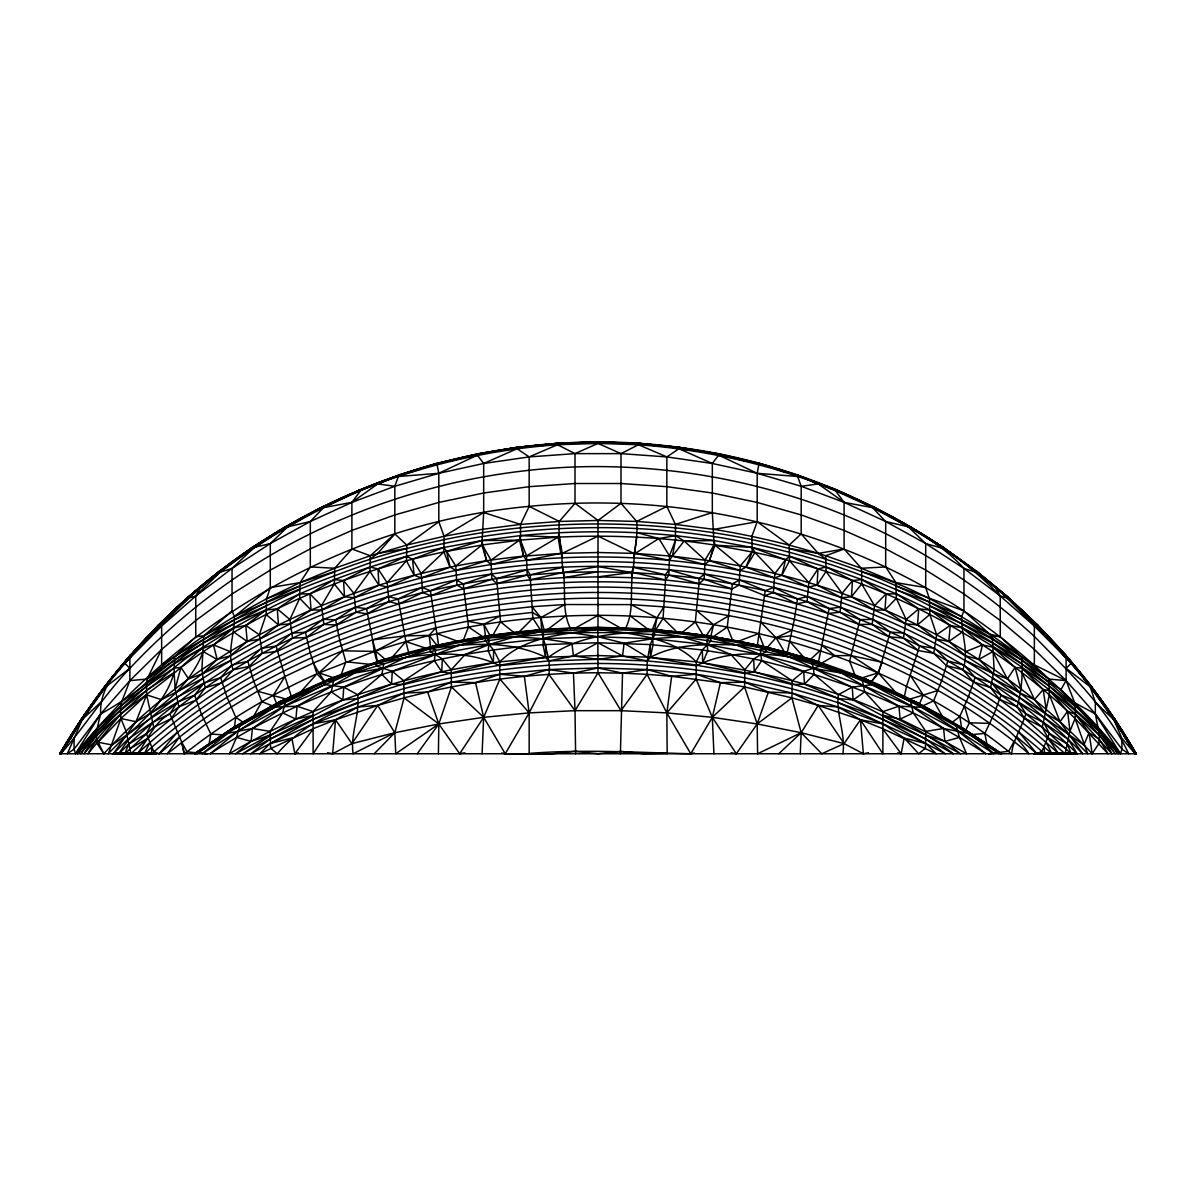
<?xml version="1.0" encoding="UTF-8"?>
<svg xmlns="http://www.w3.org/2000/svg" width="1196" height="1196" viewBox="0 0 1196 1196"><rect width="100%" height="100%" fill="white"/><g stroke="black" fill="none" stroke-linecap="round" stroke-linejoin="round"><path stroke-width="1.5" d="M405.025 654.586L410.138 653.076C347.782 667.577 288.939 694.697 234.012 727.213L196.862 753.749C252.057 712.472 317.463 688.896 379.296 660.954C571.404 600.407 789.599 621.935 962.077 727.796L999.138 753.749L956.337 726.226L921.623 707.27L870.165 681.914L789.569 657.067L735.884 644.883L680.883 636.691L625.344 632.609L570.866 632.609L515.312 636.676L460.31 644.853L406.625 657.023L326.015 681.421L285.366 701.828L282.66 712.921L270.147 731.384L270.595 748.203L277.308 753.749C308.703 716.464 358.591 702.082 403.665 688.672C467.083 672.152 532.474 663.825 598 663.466C721.427 663.87 845.348 693.366 953.347 753.749C879.598 697.403 786.325 675.77 696.281 661.881L647.186 657.127L598 655.543L548.815 657.127L499.719 661.881C404.771 674.35 311.827 704.653 229.423 753.749L236.554 737.454L239.663 726.226C362.179 649.293 511.26 622.428 654.302 631.413C778.222 640.622 899.437 682.632 1001.486 753.749L978.238 739.038M806.866 479.088L798.091 475.231L759.176 463.36L719.454 454.046L679.134 447.379L638.574 443.372L598 442.042L557.426 443.372L516.866 447.379L476.561 454.061L436.824 463.36L392.363 477.593L360.056 490.016L323.503 507.627L310.317 521.516L310.317 566.919L300.091 582.601L299.673 598.314L289.895 619.483L292.542 638.096C264.002 663.705 226.089 675.86 196.189 700.064C173.315 716.554 151.488 734.449 130.932 753.749L126.014 731.1L120.916 718.512L120.497 710.185L121.334 702.74L129.886 680.614L129.886 658.458L131.545 655.438C263.18 499.061 477.174 419.736 679.149 447.364C868.251 471.374 1041.641 588.462 1136.2 753.749L59.8 753.749C94.065 695.235 137.376 642.192 188.056 597.133L188.848 598.015L195.755 595.982L232.039 568.444L270.296 543.567L310.317 521.516L351.893 502.38L394.815 486.279L438.812 473.287L483.677 463.48L529.155 456.917L575.007 453.628L620.993 453.628L666.845 456.917L712.323 463.48L757.188 473.287L801.185 486.279L844.107 502.38L885.683 521.516L925.704 543.567L963.961 568.444L1000.245 595.982L1034.361 626.031L1064.455 655.438L1090.797 686.369L1114.493 719.379L1135.901 753.749C1112.34 713.429 1085.071 675.007 1052.51 641.43M570.627 628.752C560.715 609.84 567.009 587.52 562.479 567.397C562.09 552.074 557.919 536.989 559.294 521.441L575.007 503.292L575.007 453.628L557.515 444.733C476.457 450.473 396.534 471.777 323.249 506.79L287.234 526.12L252.461 547.394C174.422 601.289 107.147 671.225 59.964 753.749L88.743 709.392L87.502 712.756M803.637 477.593C875.532 504.368 946.47 540.129 1000.245 595.982L1007.152 598.015L1007.944 597.133L1037.291 625.269L1066.114 658.458L1066.114 680.614L1074.666 702.74L1075.503 710.185L1075.084 718.512L1069.986 731.1L1065.113 753.749L1024.269 717.944L999.482 699.346L973.484 681.884L946.365 665.589L933.747 653.255L936.647 634.777L929.86 614.445L929.412 598.718L925.704 587.595L925.704 543.567L908.332 526.853L872.886 506.865L836.094 489.627L797.956 475.634L759.071 463.764L719.349 454.51L671.943 447.005M1136.2 753.749C1075.309 647.514 981.318 562.404 872.751 506.79L908.766 526.12L943.315 547.723L976.564 571.24L1007.929 597.163L1037.56 625.015L1065.307 654.735L1090.797 686.369L1113.895 719.753L1121.893 738.351L1121.893 749.145L1120.532 753.749C1084.294 707.987 1040.565 668.534 992.261 635.868L989.63 634.104C949.504 608.704 907.973 583.842 861.673 571.703C826.002 558.308 789.39 547.648 752.149 539.65C663.391 521.366 571.494 519.079 481.913 532.728C394.874 546.452 310.018 575.306 233.938 619.991C176.275 655.752 119.929 697.657 80.64 753.749C107.969 718.497 147.542 696.207 180.925 667.413C207.88 647.544 236.404 629.844 266.14 614.445C322.143 585.606 382.197 564.871 443.836 551.924L481.898 545.002L519.498 540.144L559.235 537.079C610.962 534.762 662.913 537.019 714.102 545.002L754.975 552.507C873.872 577.788 987.747 633.118 1075.084 718.512L1087.657 753.749C936.857 595.444 704.025 534.134 491.108 564.512L486.623 560.73L481.898 545.002L483.677 512.531L483.677 463.48L476.561 454.061L524.057 447.005M842.911 753.749C845.841 733.925 835.959 714.789 838.321 694.741L814.087 674.38L761.673 660.64L730.846 654.466L702.321 649.951L650.22 644.554L598 642.76L545.78 644.554C427.286 652.762 310.003 688.806 210.182 753.749L237.69 731.279L274.706 707.09L279.939 701.469L293.753 695.997M143.49 641.43C110.944 675.022 83.87 713.564 60.099 753.749C101.256 683.693 155.196 621.083 219.436 571.24L188.848 598.015L131.545 655.438L130.693 654.735L105.203 686.369L82.105 719.753L74.107 738.351L74.107 749.145L75.468 753.749C186.546 615.776 351.983 522.532 529.155 506.371C716.105 487.46 912.817 547.663 1048.907 679.074L1049.355 694.846L1060.015 721.711L1082.664 753.749C957.533 624.79 775.576 561.657 598 561.612C503.86 561.836 409.645 579.253 322.322 614.595C280.597 631.787 240.546 652.986 203.141 678.252C173.734 701.364 138.557 721.113 118.838 753.749C367.8 507.134 812.936 503.965 1067.31 744.062L1071.168 753.749L1042.269 727.168L1017.183 706.836L990.677 687.685L973.484 681.884L962.84 669.805C969.328 652.119 961.285 634.493 961.569 616.493L963.961 610.902L963.961 568.444C939.039 540.816 904.565 525.268 872.497 507.627C836.467 488.686 798.151 474.677 758.997 463.749L757.188 473.287L757.188 521.71L751.925 536.271L752.164 551.924L745.96 567.128L740.07 570.402L709.378 560.73L672.361 556.17L635.181 553.419L598 552.507L562.284 553.344L523.639 556.17C366.963 571.494 211.812 637.094 103.813 753.749L97.055 743.434C95.366 733.417 98.236 723.535 100.658 713.922C98.655 675.591 139.364 653.479 159.262 625.807C234.58 547.514 332.458 492.348 436.839 463.375L438.812 473.287L438.812 521.71L444.075 536.271L443.836 551.924L450.04 567.128L455.93 570.402L491.108 564.512L523.639 556.17L526.644 560.296L527.167 575.082L530.381 579.806L532.848 618.212L540.786 630.546M990.677 687.685C895.55 622.966 783.021 585.965 668.833 575.082L633.417 572.57L597.821 571.733L562.583 572.57L527.167 575.082C450.877 582.377 375.574 601.244 305.429 632.236C270.505 647.709 236.913 666.217 205.323 687.685C193.214 696.012 181.373 704.713 169.847 713.833C153.566 722.623 148.035 739.831 137.405 753.749C386.024 524.79 810.335 524.162 1058.669 753.749L1047.741 737.618L1042.269 727.168L1024.269 717.944L1017.183 706.836L999.482 699.346L990.677 687.685L994.1 669.536L992.261 635.868L1000.245 636.721L1021.414 656.754L1034.361 664.886L1066.114 680.614L1095.342 713.922L1121.893 749.145L1128.695 753.749C1107.152 708.122 1069.224 672.167 1034.361 636.451C989.884 595.444 939.697 560.879 885.683 533.685C789.629 486.324 682.004 463.435 575.007 466.933C468.189 470.97 362.567 501.318 270.296 555.378C218.509 586.294 171.103 624.297 129.886 668.325C104.291 694.741 85.11 726.256 60.861 753.749L81.507 719.379L104.934 686.19L131.112 655.124L158.47 625.06L188.071 597.163L219.436 571.24L252.461 547.379L287.399 526.046C408.329 456.379 553.599 426.972 691.602 450.189M625.373 628.752C635.255 609.84 628.917 587.52 633.521 567.397C633.91 552.074 638.081 536.989 636.706 521.441L620.993 503.292L620.993 453.628L638.485 444.733C732.386 451.684 825.315 478.355 907.136 525.268M1017.183 706.836C1021.608 690.645 1023.223 673.423 1021.414 656.754C970.255 624.671 918.678 592.543 861.673 571.703L861.299 568.264L844.107 548.994L844.107 502.38L835.57 490.838L797.941 475.664L759.176 463.36M554.122 629.649L566.904 628.917L541.833 629.903C543.477 644.375 551.416 658.787 548.904 674.335L529.155 712.891L505.25 753.749L501.647 753.002M633.671 557.77L636.765 537.079M656.2 629.036L663.062 618.362L665.529 579.97L668.833 575.082L669.356 560.296L672.361 556.17L675.546 540.054L675.426 524.416L666.845 506.371L666.845 456.917L678.954 448.724L679.134 447.379L638.574 443.372M279.939 701.469L230.649 729.769L227.988 733.268L202.109 753.749L237.69 731.279L324.28 684.561L326.015 681.421L333.564 680.883L331.277 691.826L313.068 711.635L313.128 753.749L335.553 719.798L357.694 707.045L403.8 693.112L451.221 682.169L499.734 674.275L548.829 669.536L598 667.951L647.171 669.536L696.266 674.275L744.779 682.169L792.201 693.112L838.306 707.045L882.932 723.879L925.854 743.568L945.288 753.749L926.078 739.218L853.152 699.974L838.486 698.509L754.242 671.718L744.899 673.572L650.415 657.337L647.215 660.91L647.096 674.335L666.845 712.891L690.75 753.749L694.353 753.002M438.409 753.749L438.812 723.954L451.445 686.953L451.206 669.805L442.326 658.906L429.813 651.237L430.545 648.426L433.909 645.96L468.907 639.905M915.837 702.859L912.727 700.841L916.241 702.052L921.623 707.27L993.891 753.749C956.561 719.245 908.96 699.929 862.436 680.883C829.994 667.368 797.059 654.212 761.179 654.601C738.859 652.463 716.598 655.931 696.341 665.664L647.215 660.91L598 659.325L548.785 660.91L545.585 657.337L545.78 644.554M519.064 632.579L487.669 635.704L485.397 637.961L485.187 640.622L493.679 649.951L499.719 661.881L499.883 679.074L483.677 717.331L459.683 753.749L438.812 723.954L427.615 692.036L403.8 693.112L377.757 705.401L335.553 719.798L313.472 728.558L259.786 753.749L270.147 743.568L312.874 719.484L357.514 698.509L391.526 684.157L403.65 684.546L493.305 662.748L499.659 665.664L548.785 660.91L573.422 655.931L598 642.76L622.578 655.931L647.215 660.91L650.22 644.554L654.81 634.269L653.793 629.724L630.845 628.752M703.771 636.392L695.325 622.01L699.002 583.753L704.115 579.268L704.893 564.512L709.378 560.73L714.102 545.002L712.323 512.531L712.323 463.48L719.439 454.061L684.426 448.5L681.466 449.233M675.546 540.054L669.446 555.886L669.356 560.296L635.181 553.419L658.921 538.529L675.591 535.614L714.176 540.562L752.269 547.499L789.644 556.319L826.197 567.024L861.868 579.567L896.537 593.934L930.099 610.065L962.302 623.789L992.785 639.397L1048.907 679.074L1066.114 680.614L1060.852 689.688L1099.169 731.309L1118.215 753.749C1092.83 716.494 1056.053 689.15 1021.967 660.312C980.585 636.018 940.818 608.794 896.537 589.837C814.7 553.524 726.107 533.311 636.795 528.542C546.677 524.177 455.796 535.509 369.803 562.927C324.116 579.298 278.698 596.58 234.431 616.493C203.679 634.956 174.407 655.812 147.093 679.074L129.886 680.614L100.658 713.922L74.107 749.145L67.305 753.749L74.107 738.351M714.102 545.002L705.027 560.102L704.893 564.512L672.361 556.17L684.157 540.981L714.176 540.562L714.939 545.137L709.378 560.73C852.942 582.033 992.815 646.318 1092.187 753.749L1098.945 743.434L1099.423 735.151L1095.342 713.922L1095.342 702.351L1090.214 686.803L1065.038 654.96L1037.291 625.269L1007.69 597.417L976.1 571.464L1007.63 597.522L1036.738 625.807L1064.455 655.438L1065.307 654.735L1084.757 679.418M233.16 669.805L249.127 666.411L262.253 653.255L277.233 651.342L306.311 637.528L336.3 625L367.097 613.817L398.627 604.04L430.829 595.698L463.6 588.866L496.833 583.573L530.381 579.806L564.138 577.593L597.985 576.876L631.817 577.683L665.529 579.97L699.002 583.753L732.146 588.985L739.023 585.113L740.234 566.007L714.939 545.137L752.269 547.499L754.975 552.507L745.96 567.128L774.664 577.922L781.885 575.276L789.51 560.745L789.211 545.077L757.188 521.71L713.907 529.365L675.426 524.416L636.706 521.441L598 520.454L559.294 521.441L520.574 524.416L482.093 529.365L444.075 536.271L406.79 545.077L370.297 555.751L334.701 568.264L300.091 582.601L266.588 598.718L234.431 616.493C234.715 634.493 226.672 652.119 233.16 669.805L222.097 682.662L205.323 687.685L196.189 700.064L178.817 706.836L171.506 718.572L153.731 727.168L124.833 753.749L128.69 744.062L146.39 733.582L152.37 722.504L169.847 713.833L177.531 702.097L194.619 695.145L204.127 682.886L220.632 677.594L232.039 664.946L247.811 661.209L261.236 648.337L276.112 646.064L291.6 633.133L305.429 632.236L322.995 619.408L335.583 619.752L355.257 607.209L366.514 608.659L388.311 596.55L398.148 598.987L422.098 587.46L430.411 590.734L456.543 579.97L463.271 583.932L491.571 574.11L496.639 578.61L500.526 621.83L492.214 636.362M868.505 752.718L863.363 753.749L844.107 743.613L801.185 732.729L757.188 723.954L712.323 717.331L666.845 712.891L620.993 710.678L575.007 710.678L529.155 712.891L483.677 717.331L438.812 723.954L395.741 753.749L394.815 732.729L404.084 697.866L403.785 680.778L392.288 671.33L376.082 665.918L377.263 662.928C415.161 655.184 456.259 647.784 493.305 662.748L493.679 649.951M702.321 649.951L702.695 662.748L792.35 684.561L804.474 684.157L838.486 698.509L883.126 719.484L925.854 743.568L936.214 753.749L882.528 728.558L860.447 719.798L818.243 705.401L792.201 693.112L768.4 692.036L757.188 723.954L736.317 753.749L712.323 717.331L696.117 679.074L696.281 661.881L702.321 649.951L711.201 640.682L709.318 635.973L653.166 629.29M557.426 443.372L516.851 447.364L517.046 448.724L529.155 456.917L529.155 506.371L520.574 524.416L520.454 540.054L523.639 556.17L519.498 540.144L520.41 535.614C571.987 530.531 624.013 530.531 675.591 535.614L684.157 540.981L705.027 560.102M1060.852 689.688L1022.221 664.139L993.039 643.209L962.302 627.885L930.099 610.065L918.767 608.839L896.537 593.934L886.116 593.859L861.868 579.567L852.494 580.523L826.197 567.024L817.974 568.892L789.644 556.319L785.563 559.713L781.885 575.276L808.601 587.057L817.092 585.158L826.047 571.434L825.703 555.751C789.181 544.09 751.731 535.554 713.907 529.365M601.558 628.438L598 628.154L598 520.454L620.993 503.292M438.812 521.71L406.79 545.077L406.49 560.745L414.115 575.276L421.336 577.922L455.93 570.402L486.623 560.73L481.824 540.562L520.41 535.614L558.098 537.139L560.819 553.419L526.644 560.296L526.554 555.886L520.454 540.054M146.39 733.582L151.817 747.171L151.563 753.749L153.97 751.791C397.879 539.635 797.852 539.261 1041.88 751.312L1044.601 753.749L1044.033 746.678L1049.355 733.357L1043.63 722.504L1025.884 713.623L1018.469 702.097L1001.097 694.951L991.873 682.886L975.069 677.399L963.961 664.946L947.875 661.029L934.764 648.337L919.575 645.915L904.4 633.133L890.243 632.086L873.005 619.408L860.073 619.618L840.743 607.209L829.142 608.54L807.689 596.55L797.508 598.882L773.902 587.46L765.216 590.645L739.457 579.97L732.356 583.857L704.429 574.11L699.002 578.55L699.002 583.753L668.833 575.082M910.634 701.828L913.34 712.921L925.854 731.384L925.405 748.203L918.692 753.749L904.191 738.022L882.932 723.879L860.447 719.798L838.306 707.045L818.243 705.401L791.916 697.866L744.57 686.953L720.455 682.617L671.644 676.308L647.171 669.536L622.533 673.154L620.395 753.749M933.747 653.255L918.199 650.549L889.091 636.795L872.168 624.417L874.53 605.669L861.688 583.962L861.673 571.703M377.263 662.928L383.767 663.541L381.913 674.38L357.679 694.741C360.041 714.789 350.159 733.925 353.089 753.749L394.815 732.729L438.812 723.954L404.084 697.866L377.757 705.401L357.694 707.045L313.068 723.879L270.147 743.568L250.712 753.749L269.922 739.218L342.848 699.974L357.514 698.509L441.758 671.718L451.101 673.572L545.585 657.337L543.014 644.749L543.492 634.089L541.325 631.593L515.312 636.676L488.551 644.704L465.154 654.466L451.206 669.805M732.46 639.845L727.258 627.048L732.356 583.857M103.319 689.419L89.775 707.957L105.203 686.369C187.832 578.819 306.699 500.705 436.959 463.809L397.909 475.231L398.358 476.501L394.815 486.279L394.815 533.894L370.297 555.751L369.953 571.434L378.908 585.158L387.399 587.057L421.336 577.922L450.04 567.128L446.616 551.341L443.731 547.499C382.077 560.58 322.053 581.361 265.901 610.065C229.109 624.222 194.619 643.418 161.639 664.886L161.639 626.031L195.755 595.982L220.184 572.166L252.461 547.394L287.025 525.762L287.668 526.853L310.317 521.516M482.078 753.749L483.677 717.331L475.545 682.617L451.221 682.169L427.615 692.036L404.084 697.866M803.009 658.278L785.936 653.166L816.748 661.179L820.292 666.037L803.712 671.33L792.215 680.778L791.916 697.866L801.185 732.729L821.772 753.749L844.107 743.613L818.243 705.401L801.185 732.729L757.591 753.749L757.188 723.954L744.57 686.953L744.794 669.805L753.674 658.906L766.576 651.327L763.84 646.498L762.002 645.885L732.924 640.727L748.487 644.046M800.259 753.749L801.185 732.729L778.745 753.749M442.326 658.906L441.758 671.718L434.327 660.64L435.718 649.891L430.545 648.426L406.625 657.023L343.79 687.117L324.28 684.561M844.107 743.613L860.447 719.798L882.872 753.749L882.932 711.635L864.723 691.826L852.21 687.117L814.087 674.38L804.474 684.157L803.712 671.33L735.884 644.883L710.349 637.722L680.883 636.691L652.807 638.739L624.088 643.209L598 636.75L570.866 632.609L541.325 631.593M904.116 697.746L906.523 686.355L918.199 650.549L903.458 638.096L906.105 619.483L896.327 598.314L895.909 582.601L885.683 566.919L885.683 521.516L872.497 507.627L835.57 490.838L835.81 489.956L842.313 493.365M752.269 547.499L785.563 559.713L774.873 573.527L773.378 592.573L764.827 595.698L739.023 585.113M353.687 493.365L359.906 489.613L360.43 490.838L351.893 502.38L351.893 548.994L334.701 568.264L334.312 583.962L321.47 605.669L323.832 624.417L306.311 637.528L292.542 638.096M930.099 610.065L950.222 625.418L962.302 627.885L1022.221 664.139L1049.744 686.489L1099.169 731.309L1115.36 753.749L1099.423 735.151L1075.458 714.251L1067.609 711.321L1060.015 721.711L1045.588 713.623L1034.495 699.66L1020.293 693.112L1007.406 678.88L993.592 673.797L978.821 659.459L965.546 655.782L948.817 641.445L936.229 639.083L917.496 624.94L905.716 623.804L884.965 610.02L874.186 610.02L851.477 596.744L841.79 597.761L817.092 585.158L817.974 568.892L808.855 582.676L807.061 601.633L828.424 613.413L859.147 624.402L889.091 636.795L903.458 638.096M262.253 653.255L259.353 634.777L266.14 614.445L266.588 598.718L270.296 587.595L270.296 543.567L287.668 526.853L322.905 506.476L323.503 507.627L351.893 502.38L377.757 483.932L394.815 486.279M666.845 456.917L638.485 444.733L638.574 443.342L668.37 446.631M861.688 583.962L851.477 596.744L852.494 580.523L842.089 593.395L840.011 612.247L859.147 624.402L872.168 624.417M757.487 644.405L765.216 590.645M1025.884 713.623C1021.862 727.347 1012.833 740.249 1011.607 753.973C972.213 721.397 925.824 694.293 878.492 673.109L877.999 672.9C720.814 604.503 538.095 596.879 375.514 650.968L316.94 673.797C270.685 694.442 226.926 720.635 187.054 751.865L184.079 753.749L181.702 742.118L169.847 713.833M327.495 752.718L332.638 753.749L335.553 719.798L313.068 723.879M797.508 598.882L794.383 619.274L787.013 653.808M679.149 447.364L719.319 454.435L757.307 463.315M667.174 753.749L666.845 712.891L671.644 676.308L696.266 674.275L720.455 682.617L744.779 682.169L768.4 692.036M818.557 661.582L829.142 608.54M1042.269 727.168L1049.355 694.846M234.192 728.259L235.791 717.286L226.971 697.074L220.632 677.594M1066.114 680.614L1034.361 649.413L1000.245 620.5L963.961 593.993L925.704 570.073L885.683 548.844L844.107 530.426L801.185 514.938L757.188 502.44L712.323 493.006L666.845 486.682L620.993 483.513L575.007 483.513L529.155 486.682L483.677 493.006L438.812 502.44L394.815 514.938L351.893 530.426L310.317 548.844L270.296 570.073L232.039 593.993L195.755 620.5L161.639 649.413L147.093 679.074L146.525 682.662L146.645 694.846L153.731 727.168M208.911 744.794L210.84 734.045L201.406 714.251L194.619 695.145M654.571 630.307L656.903 617.839L663.915 606.865C796.342 618.691 926.975 667.293 1028.919 753.749C1008.108 721.726 970.928 705.834 940.011 685.293C903.13 664.602 864.319 647.499 824.223 634.059C751.327 610.199 674.649 598.523 597.985 598.209C439.829 597.626 279.909 650.146 159.232 753.749L153.97 751.791L151.817 747.171C399.464 531.682 807.778 533.551 1051.837 753.749L1045.992 742.118M897.718 752.762L901.156 753.749L904.191 738.022L925.854 743.568M860.073 619.618L849.623 661.164L855.364 676.233M838.321 694.741L852.21 687.117L853.152 699.974L864.723 691.826C907.031 708.376 947.71 729.022 985.818 753.749L958.31 731.279L872.078 684.71L852.21 687.117C814.581 670.493 778.506 645.302 735.884 644.883C706.896 644.435 676.757 643.134 650.415 657.337L652.986 644.749L652.508 634.089L654.302 631.413L680.883 636.691L707.449 644.704L730.846 654.466L744.794 669.805M720.455 682.617L712.323 717.331L713.922 753.749M710.618 637.079L713.593 624.716L728.947 615.671M890.243 632.086L878.492 673.109L871.077 682.183M559.205 532.639L558.098 537.139L526.554 555.886M178.817 706.836L175.154 688.866L180.925 667.413L202.976 647.29L233.698 627.885L265.901 610.065L277.233 608.839L299.463 593.934L309.884 593.844L334.133 579.567L343.506 580.523L369.803 567.024L378.026 568.892L406.356 556.319L412.515 559.175L421.127 573.527L422.622 592.573L430.829 595.698L456.977 585.113L463.6 588.866L491.885 579.268L496.833 583.573L527.167 575.082M947.875 661.029L941.835 680.225L933.657 700.841L922.31 706.089M918.199 650.549L919.575 645.915M826.032 559.16L818.243 553.404L801.185 533.894L801.185 486.279L797.642 476.501L798.091 475.246M975.069 677.399L968.611 696.296L959.805 716.524L951.702 722.728M341.129 674.723L345.838 661.732L339.694 640.159L335.583 619.752M1001.097 694.951L994.265 713.549L984.846 733.357L987.104 745.243M462.882 641.43L468.488 626.928L463.271 583.932M652.074 630.322L656.903 617.839L631.01 604.623L564.946 604.533L531.996 606.701L499.255 610.379L466.814 615.536L434.821 622.219L403.396 630.352L372.614 639.905L342.549 650.803L313.277 663.033L284.902 676.517L257.469 691.213L231.082 707.09L205.787 724.073L167.305 753.749L179.28 737.289M287.234 526.12L253.163 548.411L232.039 568.444L232.039 610.902L203.739 635.868L201.9 669.536L203.141 678.252L161.505 699.66L146.645 694.846L135.985 721.711L113.336 753.749L127.523 739.591L152.37 722.504M702.695 662.748L707.778 650.729L706.851 640.039L710.349 637.722M918.917 705.027L923.297 695.1L938.038 690.436M70.415 739.053L81.358 719.304L103.215 689.554L86.067 713.608M1040.655 753.749L1044.033 746.678M149.859 742.596L144.282 753.749L151.817 747.171M965.351 730.786L969.463 722.803L964.514 706.328M963.961 568.444L975.816 572.166L976.579 571.21L1007.929 597.163L1037.53 625.06L1036.738 625.807C998.152 587.58 955.768 553.165 908.601 526.046L943.539 547.379L976.325 571.524L1007.944 597.133M1014.073 741.52L1008.721 751.267L988.703 753.749L997.898 752.882M252.849 717.75L261.849 701.618L253.672 681.032L247.811 661.209M913.146 529.275L908.975 525.762L908.332 526.853L885.683 521.516M64.808 746.588L60.592 753.749L81.358 719.304L82.105 719.753L100.658 702.351M623.43 628.528L597.791 627.317L598 672.765L575.007 710.678L575.605 753.749M276.112 646.064L284.902 676.517L273.271 695.295L276.575 703.442M59.964 753.749L73.405 732.52M75.468 753.749L100.658 713.922C137.092 694.129 167.993 665.604 202.961 643.209C233.624 622.832 265.946 605.056 299.463 589.837M925.704 543.567L942.837 548.411L943.539 547.394L908.766 526.15M706.687 635.031L713.593 624.716L696.595 610.543M765.365 648.337L760.282 649.891L761.673 660.64L754.242 671.718L753.674 658.906M950.222 553.434L943.121 547.648M152.924 632.564L158.44 625.015L161.639 626.031L124.788 663.287L129.886 668.325L105.786 686.803L82.105 719.753L60.861 753.749L63.074 750.864M671.644 676.308L647.096 674.335L620.993 710.678L598 672.765C540.712 672.855 483.453 679.238 427.615 692.036M417.255 753.749L438.812 723.954M323.832 624.417L336.3 625L355.989 612.247L353.911 593.395L369.953 571.434M270.147 743.568L291.809 738.022L294.844 753.749L313.472 728.558M88.743 709.392L81.358 719.304L65.645 745.153L68.905 740.847M871.211 681.81L877.999 672.9L882.14 662.33L851.313 655.662L821.517 645.003L791.005 635.719L776.025 637.692L767.503 647.215M633.417 572.57L665.529 579.97L665.35 574.768L669.057 569.909L699.002 578.55M105.398 686.564L107.73 683.708M168.576 617.226L173.181 611.395L188.056 597.133M146.645 694.846L120.916 718.512L108.343 753.749C132.472 727.467 163.942 709.004 174.123 672.526L174.586 656.754L195.755 636.721L203.739 635.868L233.938 619.991L265.901 605.968M110.047 680.629L130.738 654.795L143.55 643.074M120.542 714.251L88.011 753.749C101.466 728.005 125.969 710.574 146.301 690.555C168.382 675.62 186.83 651.177 213.456 644.898L233.698 627.885L245.778 625.418L265.901 610.065M111.243 679.418L142.429 642.97M111.258 679.253L130.693 654.735M159.232 753.749L177.053 732.505M740.234 566.007L752.164 551.924M863.676 679.986L864.693 678.805L867.668 679.777L872.078 684.71M666.845 712.891L696.117 679.074M391.72 657.845L405.893 641.549L398.148 598.987M369.968 559.16L377.757 553.404L394.815 533.894L406.79 545.077M355.989 612.247L367.097 613.817L388.939 601.633L387.145 582.676L406.49 560.745M544.075 630.083L540.831 617.555L532.414 612.427L499.868 616.06L467.621 621.202L435.837 627.84L429.155 635.375L404.607 635.913L372.614 639.905L366.514 608.659M299.882 692.843L316.94 673.797L310.108 652.523L305.429 632.236M103.813 753.749L98.132 742.238L120.916 718.512L135.985 721.711C165.183 706.328 190.912 682.811 203.26 651.626L217.179 659.459L230.454 655.782L259.771 639.083L290.284 623.804L321.814 610.02L354.21 597.761L387.399 587.057L414.115 575.276L412.515 559.175L443.731 547.499L481.824 540.562L519.498 540.144L490.973 560.102L491.885 579.268M148.723 636.212L173.181 611.395M132.98 653.001L142.817 642.491M145.269 639.86L158.799 625.403L147.317 637.423M896.327 598.314L884.965 610.02L886.116 593.859L874.53 605.669M374.228 753.749L394.815 732.729L377.757 705.401L351.893 743.613L332.638 753.749M517.733 633.327L532.848 618.212M528.826 753.749L529.155 753.405C583.005 749.159 636.885 752.478 690.75 753.749L712.323 717.331L744.57 686.953M129.886 680.614L161.639 649.413M175.707 693.112L202.408 673.797L217.179 659.459L213.456 644.898L229.991 651.491M421.127 573.527L443.836 551.924M159.262 625.807L188.848 598.015M789.211 545.077L801.185 533.894M810.544 659.385L820.037 650.579M1108.498 712.756L1107.257 709.392L1136.036 753.749L1114.732 719.23L1092.785 689.554M326.015 681.421L328.511 679.298L357.724 669.655M929.86 614.445L917.496 624.94L918.767 608.839L906.105 619.483M219.9 571.464L188.071 597.163M245.778 553.434L252.7 547.768L270.296 543.567M1088.27 683.708L1091.066 686.19L1064.889 655.124L1037.53 625.06L1043.076 632.564M456.977 585.113L455.766 566.007L481.898 545.002M499.719 661.881C525.223 636.287 563.899 634.164 597.791 629.395C631.832 634.044 670.672 636.212 696.281 661.881M680.973 633.446L695.325 622.01M235.283 727.901L259.128 713.907M547.514 629.619L565.379 616.075M757.188 723.954L791.916 697.866M1007.152 598.015L1071.212 663.272L1066.114 668.325L1090.214 686.803L1091.066 686.19L1114.493 719.379L1135.139 753.749L1121.893 738.351M224.205 568.354L252.7 547.768M282.854 529.275L287.234 526.15L254.27 546.796M184.408 753.749L187.054 751.865L207.297 753.749L200.016 752.837M147.093 679.074L174.033 660.312L202.961 643.209L233.698 627.885M962.033 632.236L948.817 641.445L950.222 625.418L936.647 634.777M713.04 636.885L727.258 627.048M203.305 586.115L200.285 588.178L195.755 595.982L195.755 636.721M269.922 735.151L251.1 741.385L235.582 753.749L269.922 735.151L312.874 715.402L295.92 719.08L242.653 753.749L269.922 739.218L312.874 719.484L357.514 702.62M202.692 749.593L205.772 747.515M213.456 742.327L216.521 740.264M224.205 735.077L228.81 731.967M234.954 727.811L247.617 720.994M285.366 701.828L276.994 703.786L230.649 729.769L194.544 753.749L230.245 730.741M403.785 680.778L434.327 660.64M195.232 753.749L221.215 736.736M224.28 734.748L230.394 730.741M238.034 725.733L234.969 727.736L238.034 725.733L234.012 727.213L194.455 753.749L234.012 727.213L283.452 700.258L331.486 678.326L334.91 678.521M202.976 647.29L173.779 664.139L146.256 686.489L96.831 731.309L77.785 753.749C101.436 717.122 137.809 691.602 173.809 668.205L180.925 667.413L188.594 678.88L202.408 673.797L230.454 655.782L247.183 641.445L259.771 639.083L278.504 624.94L290.284 623.804L311.035 610.02L321.814 610.02L344.523 596.744L354.21 597.761L378.908 585.158L378.026 568.892L387.145 582.676M150.412 713.623L176.5 697.522L204.127 682.886L203.141 678.252M320.035 508.749L323.099 506.865L288.864 525.268M177.531 702.097L151.264 717.989L112.155 744.959L98.132 742.238L96.652 739.203L84.049 753.749C105.024 718.123 139.588 693.815 174.123 672.526L175.154 688.866M548.815 657.127C578.789 634.448 618.168 632.893 654.302 631.413M444.075 536.271L483.677 512.531L520.574 524.416M1127.095 740.847L1130.355 745.153L1114.642 719.304L1113.895 719.753L1095.342 702.351M130.125 748.636L148.11 738.111M821.099 663.496L834.673 655.602L851.313 655.662L877.999 672.9L860.193 678.476M262.373 712.083L283.452 700.258M574.424 628.573L597.985 615.387L621.576 628.573M541.653 630.277L540.831 617.555L564.946 604.533M323.563 682.393L331.486 678.326M499.868 616.06L483.917 624.282L467.621 621.202M636.706 521.441L666.845 506.371M1016.495 736.691L1036.947 753.749L1041.88 751.312M562.329 557.77L562.284 553.344L598 536.092L633.716 553.344M422.622 592.573L398.627 604.04L388.939 601.633M476.83 455.392L438.812 473.287L398.358 476.501M202.408 673.797L231.142 660.267M760.85 622.204L776.025 637.692L792.215 630.157M913.34 712.921L900.08 719.08L883.126 715.402L926.078 735.151L960.418 753.749L944.9 741.385L900.08 719.08L898.958 706.193L841.536 673.124L813.415 668.31L761.179 654.601L707.449 644.704L652.807 638.739L598 636.75L543.193 638.739L488.551 644.704L434.821 654.601L382.585 668.31L332.099 685.727L283.631 706.776L252.401 728.469L227.988 733.268M381.076 482.825L385.919 480.583M389.134 479.088L392.363 477.593M154.867 753.644L113.351 753.644L155.899 753.749L152.774 752.882L115.429 752.912L112.304 753.749L155.899 753.749L112.304 753.749M1033.882 753.749L1036.992 752.912L1074.352 752.912L1077.461 753.749L1033.882 753.749L1077.461 753.749M1035.975 753.36L1076.43 753.644L1034.914 753.644L1036.992 752.882L1076.43 753.644L1034.914 753.644L1075.368 753.36M412.381 471.643L420.768 468.877M575.007 453.628L598 443.402L638.485 444.733M483.677 463.48L517.046 448.724M529.155 456.917L557.515 444.733L598 443.402L620.993 453.628M297.176 694.577L302.334 692.454M384.544 660.596L381.703 660.192L359.473 669.087L364.481 667.383M966.009 651.491L982.544 644.898L993.024 647.29L1049.744 686.489L1075.249 706.358M230.649 729.769L239.663 726.226M346.377 674.125L351.28 672.227M266.588 598.718L299.673 586.055M737.095 641.774L758.757 633.506L764.438 648.292M451.311 460.774L476.636 454.45L516.851 447.364M1036.753 753.749L1039.399 752.762M475.545 682.617L499.734 674.275L524.356 676.308L548.829 669.536L573.467 673.154L598 667.951L622.533 673.154L647.096 674.335M372.838 664.557L377.846 662.868M882.932 711.635L898.958 706.193L921.623 707.27M675.426 524.416L712.323 512.531M379.296 660.954L381.703 660.192M334.327 571.703L300.091 582.601L270.296 587.595L234.431 616.493L232.039 610.902M232.039 568.444L220.184 572.166L219.675 571.524M481.824 540.562L446.616 551.341L455.766 566.007M411.843 652.567L433.909 645.96L436.181 646.528M910.051 699.032L923.297 695.1L910.545 675.74M387.953 659.594L393.065 658.099M396.489 657.097L401.602 655.587M762.002 645.885L758.847 646.244L762.002 645.885L784.232 652.642M496.639 578.61L526.943 569.909L530.277 574.798L530.381 579.806L562.583 572.57M294.844 753.749L298.282 752.762M647.186 657.127L624.088 643.209L622.578 655.931L598 659.325L573.422 655.931L571.912 643.209L543.193 638.739L515.312 636.676L485.397 637.961L460.31 644.853L392.288 671.33L391.526 684.157L381.913 674.38M818.767 663.152L812.233 663.541L813.415 668.31L863.901 685.727L912.369 706.776L943.599 728.469L944.9 741.385L966.577 753.749L959.446 737.454L944.9 741.385L926.078 735.151M430.411 590.734L435.837 627.84L404.607 635.913L375.514 650.968L377.338 661.672M394.815 732.729L351.893 743.613L335.553 719.798M438.693 463.315L461.611 458.337M413.607 652.209L418.824 650.893M427.495 648.71L432.713 647.41M530.277 574.798L562.479 567.397L564.138 577.593L597.821 571.733M807.061 601.633L796.97 603.831L764.827 595.698M453.359 642.91L487.669 635.704L489.089 636.436L487.669 635.704M432.085 646.573C558.711 618.108 692.798 621.95 816.748 661.179M459.683 753.749L464.825 752.792M542.117 445.615L557.426 443.342L557.515 444.733M564.064 572.51L598 566.56L631.563 572.495L631.817 577.683M377.757 553.404L406.505 548.471M472.375 639.307L475.859 638.694M479.327 638.096L482.81 637.498M382.585 668.31L354.644 673.064L297.042 706.193L274.706 707.09M925.854 731.384L943.599 728.469L968.326 733.462M801.185 486.279L818.243 483.932L844.107 502.38L872.497 507.627L873.095 506.476L875.965 508.749M494.367 635.734L499.659 635.031M503.187 634.568L519.109 632.46M597.985 576.876L631.563 572.495L633.521 567.397L665.35 574.768M522.697 631.996L542.461 629.47M430.545 648.426C468.712 643.702 510.019 639.636 545.585 657.337M527.63 446.631L549.069 444.374M970.21 734.837L984.846 733.357M840.011 612.247L828.424 613.413L796.97 603.831L773.378 592.573M1036.738 625.807L1034.361 626.031L1034.361 664.886M524.401 632.071L529.723 631.563M536.825 630.875L540.368 630.531M590.794 443.073L605.206 443.073M594.442 628.438L617.988 628.498M789.495 548.471L818.243 553.404L844.107 548.994L825.703 555.751L861.299 568.264L885.683 566.919M574.185 628.528L597.791 627.317L598 628.154L581.525 628.483M515.521 632.923L519.019 632.804M152.774 752.882L114.397 753.375L153.806 753.36L115.429 752.882M666.845 753.405L643.598 753.749L620.993 751.357L598 753.749L575.007 751.357L552.403 753.749L505.25 753.749L483.677 717.331L451.445 686.953M598 672.765L622.533 673.154M377.473 663.511L374.243 651.401L342.549 650.803L318.928 672.914L325.028 681.81M969.463 722.803L989.884 723.371M310.317 566.919L334.701 568.264M630.696 628.917L645.212 629.709M631.01 604.623L663.915 606.865M210.84 734.045L223.831 734.942M797.642 476.501L757.188 473.287L719.17 455.392M725.927 640.144L729.425 640.443M656.081 630.442L661.523 630.95M666.964 631.458L674.215 632.131M734.404 458.337L744.689 460.774M345.838 661.732L370.805 664.468M1022.191 668.205L1043.136 689.539L1049.699 690.555L1075.458 714.251L1111.951 753.749C1091.066 716.778 1053.586 695.055 1022.191 668.205L1015.075 667.413L993.024 647.29M630.501 629.275L634 629.709M679.657 632.639L685.054 633.357M688.657 633.835L694.069 634.538M699.466 635.255L703.069 635.734M870.165 681.914L862.436 680.883L864.723 691.826M775.247 468.877L783.619 471.643M270.147 731.384L252.401 728.469L251.1 741.385L236.554 737.454M925.704 587.595L895.909 582.601L861.299 568.264M720.68 638.619L731.175 640.428L708.092 635.465M646.931 444.374L653.898 445.615M731.175 752.792L736.317 753.749M946.365 665.589L962.84 669.805M763.362 647.38L768.58 648.71M777.265 650.938L782.468 652.283M257.469 691.213L285.545 698.927M636.795 532.639L658.921 538.529L669.446 555.886M806.433 659.295L811.546 660.835L814.327 660.401L836.677 669.446M334.252 677.923L318.928 672.914L313.277 663.033M838.426 670.029L864.693 678.805L911.068 700.079M427.615 648.815L405.893 641.549L408.942 653.838M313.068 711.635L297.042 706.193L295.92 719.08L282.66 712.921M704.115 579.268L732.146 588.985M351.893 548.994L370.297 555.751M896.537 589.837L929.875 602.186L961.569 616.493M958.056 726.301L962.077 727.796L1001.515 753.749L962.077 727.796M435.837 627.84L436.914 633.521L458.875 641.774M896.327 586.055L963.961 610.902L989.63 634.104L992.785 639.397M261.849 701.618L273.555 706.328M901.007 695.952L911.053 700.138M930.099 605.968L962.062 619.991L989.63 634.104L1000.245 636.721L1000.245 595.982L995.715 588.178M678.954 448.724L712.323 463.48M187.054 751.865L181.702 742.118L184.468 753.914M810.081 480.583L814.925 482.825M964.858 660.267L993.592 673.797M838.486 702.62L882.932 723.879M529.155 506.371L559.294 521.441M864.693 678.805L876.1 684.725M991.873 682.886L1019.5 697.522L1045.588 713.623M1074.666 702.74L1095.342 713.922L1120.532 753.749M992.859 678.252L1020.293 693.112M357.679 694.741L343.79 687.117L342.848 699.974L331.277 691.826M485.397 637.961L489.149 640.039L488.222 650.729L493.305 662.748M912.727 700.841L937.006 714.475M940.25 716.299L956.441 725.389M916.241 702.052L965.441 730.352M1049.355 733.357L1067.31 744.062L1077.162 753.749L1068.477 739.591L1043.63 722.504M1018.469 702.097L1044.736 717.989L1083.845 744.959L1089.078 732.729L1075.458 714.251M1047.741 737.618L1065.875 748.636M965.71 731.384L961.121 728.334L965.815 731.205M968.924 733.163L975.129 737.08M961.106 728.259L965.68 731.205M968.73 733.163L973.29 736.108M977.865 739.038L982.439 741.983M985.489 743.942L1000.723 753.749M761.673 660.64L792.215 680.778M970.3 734.434L973.365 736.467M235.791 717.286L244.163 722.967M468.488 626.928L482.945 636.855M259.353 634.777L245.778 625.418L247.183 641.445L233.968 632.236M943.3 547.768L971.795 568.354M575.007 503.292L598 520.454M630.591 616.164L648.486 629.634M500.526 621.83L515.013 633.432M821.517 645.003L834.673 655.602M1052.45 643.074L1065.262 654.795L1085.953 680.629M289.895 619.483L277.233 608.839L278.504 624.94L266.14 614.445M962.302 627.885L982.544 644.898L978.821 659.459L992.74 651.626L1007.406 678.88L1015.075 667.413L1020.846 688.866M385.351 659.474L375.514 650.968L372.614 639.905L374.243 651.401M1007.929 597.163L1048.683 637.423M663.062 618.362L678.282 633.342M1075.084 718.512L1107.989 753.749L1099.348 739.203L1089.078 732.729L1092.187 753.749M321.47 605.669L309.884 593.844L311.035 610.02L299.673 598.314M754.975 552.507L774.873 573.527M1050.731 639.86L1037.201 625.403L1047.277 636.212M1053.183 642.491L1063.02 653.001M1053.571 642.97L1084.742 679.253M316.94 673.797L324.535 682.034M878.492 673.109L897.493 694.353M789.51 560.745L808.855 582.676M789.719 641.355L804.205 657.8M499.883 679.074L529.155 712.891L529.155 753.405M1049.699 690.555L1067.609 711.321L1069.986 731.1M1018.723 731.892L1036.947 753.749M531.996 606.701L540.831 617.555M353.911 593.395L343.506 580.523L344.523 596.744L334.312 583.962M1022.819 611.395L1027.424 617.226M437.856 646.632L429.155 635.375L430.724 648.112M1090.603 686.564L1088.24 683.499L1106.24 707.942L1092.681 689.419M1132.926 750.864L1135.139 753.749L1113.895 719.753L1090.214 686.803M1107.257 709.392L1114.642 719.304M882.528 728.558L901.156 753.749M826.047 571.434L842.089 593.395M548.904 674.335L575.007 710.678L573.467 673.154M776.025 637.692L785.742 654.092M1131.192 746.588L1135.408 753.749L1122.596 732.52L1125.586 739.053M482.302 544.942L490.973 560.102M933.657 700.841L943.27 718.019M489.642 634.941L483.917 624.282L485.591 637.02M1021.877 672.526L1034.495 699.66L1043.136 689.539L1046.171 709.407M153.97 751.791L154.777 753.749M956.337 726.226L959.446 737.454M284.902 676.517L291.66 697.522M204.127 682.886L205.323 687.685M559.235 537.079L562.284 553.344M959.805 716.524L961.763 728.648M436.914 633.521L438.424 644.405M524.356 676.308L529.155 712.891M813.415 668.31L814.087 674.38M860.447 719.798L863.363 753.749M650.22 644.554L650.415 657.337M598 442.012L598 443.402"/></g></svg>
